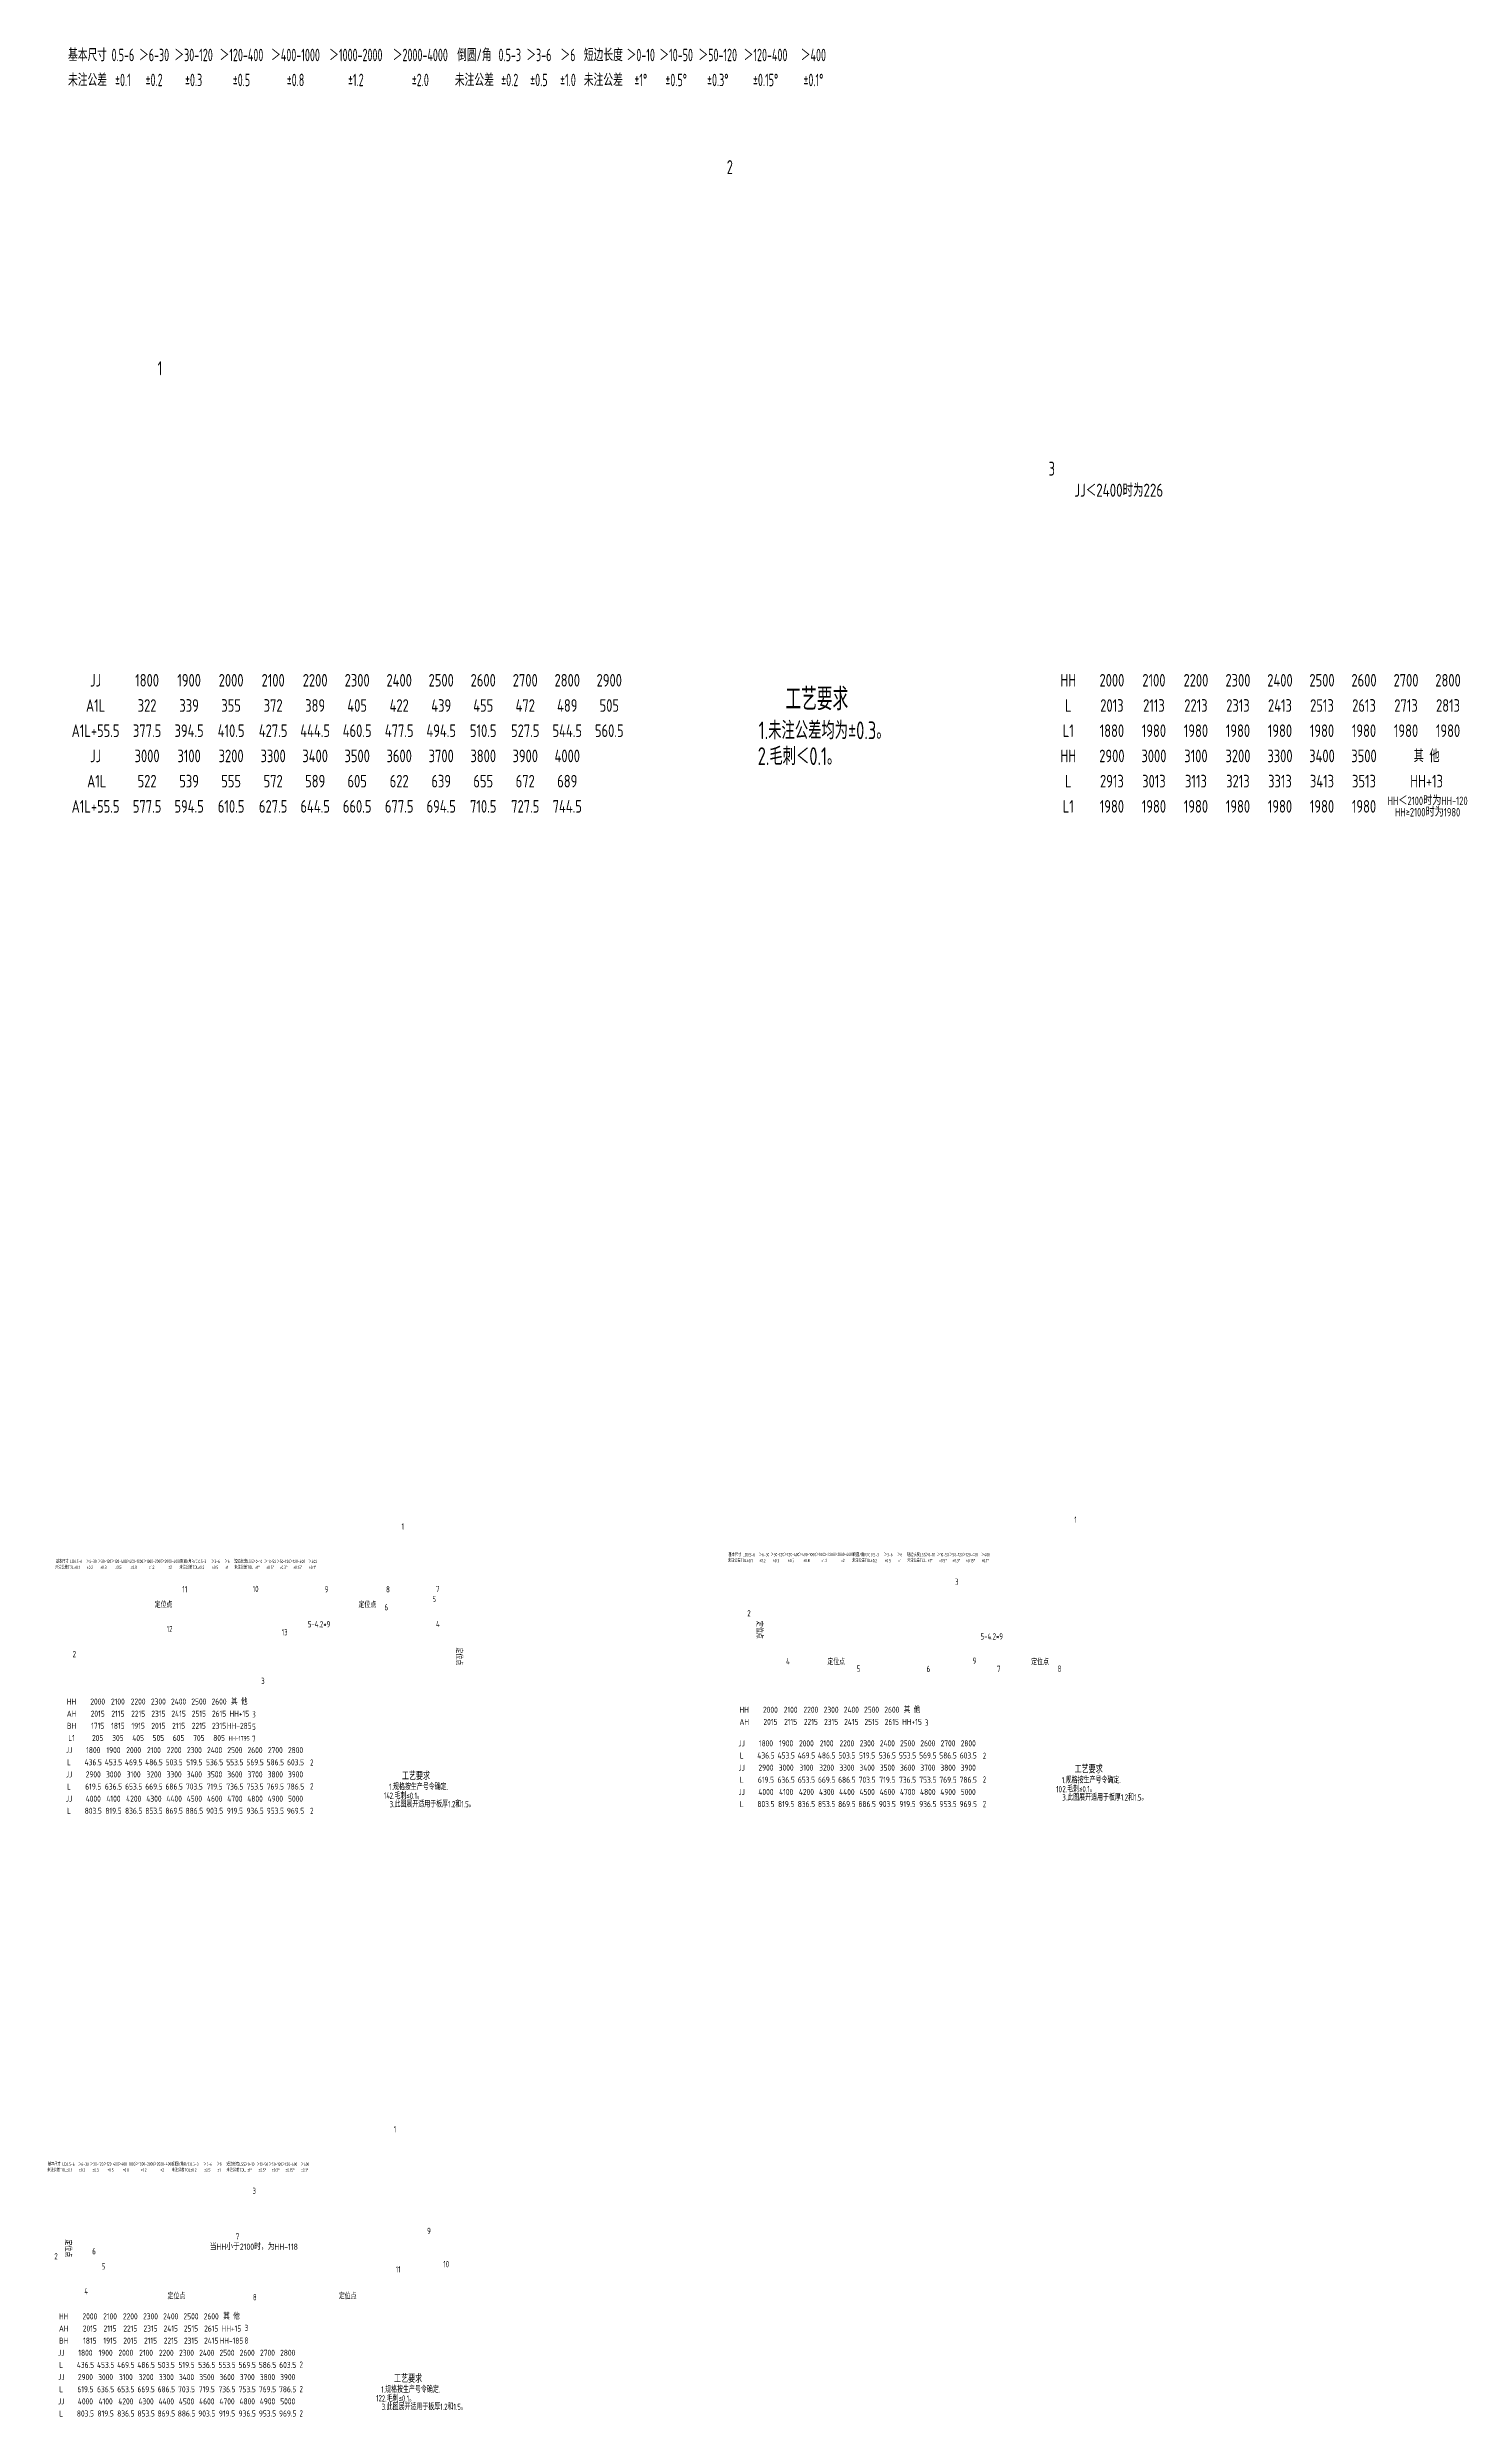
# Model space of a CAD drawing. Header units: inches. Extents: x 14216 to 120088, y -28810 to 23559.
# Drawn here: x 57208 to 60242, y 14715 to 19789 of the extents above; entities that cross this region are included whole.
import ezdxf
from ezdxf.enums import TextEntityAlignment as Align

# ---------------------------------------------------------------- set-up
doc = ezdxf.new("R2010")
doc.units = ezdxf.units.IN
doc.header["$LTSCALE"] = 0.3
doc.header["$MEASUREMENT"] = 0
for name, color, linetype in [('2', 2, 'Continuous'), ('2细实线', 2, 'Continuous'), ('6', 3, 'Continuous'), ('7', 4, 'Continuous')]:
    doc.layers.add(name, color=color, linetype=linetype)
doc.layers.add('粗实线', color=7, linetype='Continuous', lineweight=30)
doc.styles.add('HZ', font='isocp2.shx', dxfattribs={"width": 0.7, "bigfont": 'hztxt.shx'})

msp = doc.modelspace()

# ---------------------------------------------------------------- texts
at = {"layer": '2', "color": 4, "style": 'HZ', "width": 0.7}
for s, height, p in [('2', 30, (58663.4, 19517.1)), ('1', 30, (57444.4, 19086.4)), ('3', 30, (59352.9, 18871.6)), ('12', 13.5, (57463.6, 16395.2)), ('14', 13.5, (57929, 16038.6)), ('3', 13.5, (57647.4, 15192.1)), ('9', 13.5, (58021.5, 15106.3)), ('6', 13.5, (57304.1, 15062.8)), ('7', 13.5, (57611.6, 15094.1)), ('2', 13.5, (57223, 15052.1)), ('5', 13.5, (57324.5, 15030.6)), ('11', 13.5, (57954.2, 15024)), ('10', 13.5, (58056, 15035.3)), ('4', 13.5, (57287.3, 14977.3)), ('8', 13.5, (57648.4, 14964.5)), ('8', 13.5, (57630.4, 14871.7)), ('3', 13.5, (57630.8, 14898.6)), ('2', 13.5, (57748.1, 14820)), ('2', 13.5, (57748.1, 14767.6)), ('2', 13.5, (57748.1, 14715.5)), ('12', 13.5, (57912.2, 14748.1))]:
    msp.add_text(s, height=height, dxfattribs=at).set_placement(p)
at = {"layer": '2', "color": 6, "style": 'HZ', "width": 0.8}
msp.add_text('JJ＜2400时为226', height=28, dxfattribs=at).set_placement((59502.9, 18840.3), align=Align.MIDDLE_CENTER)
at = {"layer": '2', "color": 6, "style": 'HZ'}
for s, height, width, p in [('1.未注公差均为±0.3。', 38, 0.75, (58731.6, 18307.2)), ('2.毛刺＜0.1。', 38, 0.75, (58729.5, 18251.9)), ('定位点', 12.5, 0.75, (57437.8, 16447.5)), ('定位点', 12.5, 0.75, (57874.3, 16447.5)), ('定位点', 12.5, 0.75, (58878.7, 16325.3)), ('定位点', 12.5, 0.75, (59315.3, 16324.9)), ('1.规格按生产号令确定.', 13.5, 0.7, (59380.8, 16071.7)), ('1.规格按生产号令确定.', 13.5, 0.7, (57939.9, 16057.2)), ('3.此图展开适用于板厚1.2和1.5。', 13.5, 0.7, (57941, 16020.1)), ('2.毛刺≤0.1。', 13.5, 0.7, (57941.3, 16038)), ('3.此图展开适用于板厚1.2和1.5。', 13.5, 0.7, (59381.9, 16034.6)), ('2.毛刺≤0.1。', 13.5, 0.7, (59382.2, 16052.5)), ('定位点', 12.5, 0.75, (57465.5, 14967)), ('定位点', 12.5, 0.75, (57832.3, 14967)), ('1.规格按生产号令确定.', 13.5, 0.7, (57923.1, 14766.7)), ('3.此图展开适用于板厚1.2和1.5。', 13.5, 0.7, (57924.2, 14729.6)), ('2.毛刺≤0.1。', 13.5, 0.7, (57924.5, 14747.5))]:
    msp.add_text(s, height=height, dxfattribs=dict(at, width=width)).set_placement(p)
at = {"layer": '2', "style": 'HZ', "width": 0.8}
for s, p in [('HH＜2100时为HH-120', (60164.6, 18175.2)), ('HH≥2100时为1980', (60164.6, 18150.8))]:
    msp.add_text(s, height=18.225, dxfattribs=at).set_placement(p, align=Align.MIDDLE_CENTER)
at = {"layer": '2', "color": 6, "style": 'HZ', "width": 0.75}
for p in [(58726.9, 16419.1), (58083.1, 16362.4), (57245.8, 15094.9)]:
    msp.add_text('定位点', height=12.5, rotation=270, dxfattribs=at).set_placement(p)
at = {"layer": '2', "color": 6, "ltscale": 50, "style": 'HZ', "width": 0.8}
msp.add_text('当HH小于2100时，为HH-118', height=13.5, dxfattribs=at).set_placement((57650.2, 15079.2), align=Align.MIDDLE_CENTER)
at = {"layer": '2', "color": 6, "ltscale": 50, "char_height": 13.5, "attachment_point": 5, "style": 'HZ'}
for insert in [(57789.9, 16412.2), (59230.9, 16386.1)]:
    msp.add_mtext('\\A1;5-4.2*9', dxfattribs=dict(at, insert=insert))
at = {"layer": '2细实线', "linetype": 'ByBlock', "style": 'HZ', "width": 0.65}
for s, p in [('基本尺寸', (57294, 19772.3)), ('0.5-6', (57369.8, 19772.3)), ('＞6-30', (57436.6, 19772.3)), ('＞30-120', (57521.2, 19772.3)), ('＞120-400', (57623.7, 19772.3)), ('＞400-1000', (57739.5, 19772.3)), ('＞1000-2000', (57868.7, 19772.3)), ('＞2000-4000', (58006.8, 19772.3)), ('倒圆/角', (58122.6, 19772.3)), ('0.5-3', (58198.4, 19772.3)), ('＞3-6', (58260.8, 19772.3)), ('＞6', (58323.1, 19772.3)), ('短边长度', (58398.9, 19772.3)), ('＞0-10', (58479, 19772.3)), ('＞10-50', (58554.8, 19772.3)), ('＞50-120', (58643.9, 19772.3)), ('＞120-400', (58746.3, 19772.3)), ('＞400', (58848.8, 19772.3)), ('未注公差', (57294, 19718.8)), ('未注公差', (58122.6, 19718.8)), ('未注公差', (58398.9, 19718.8)), ('%%p0.1', (57369.8, 19718.8)), ('%%p0.2', (57436.6, 19718.8)), ('%%p0.3', (57521.2, 19718.8)), ('%%p0.5', (57623.7, 19718.8)), ('%%p0.8', (57739.5, 19718.8)), ('%%p1.2', (57868.7, 19718.8)), ('%%p2.0', (58006.8, 19718.8)), ('%%p0.2', (58198.4, 19718.8)), ('%%p0.5', (58260.8, 19718.8)), ('%%p1.0', (58323.1, 19718.8)), ('%%p1%%d', (58479, 19718.8)), ('%%p0.5%%d', (58554.8, 19718.8)), ('%%p0.3%%d', (58643.9, 19718.8)), ('%%p0.15%%d', (58746.3, 19718.8)), ('%%p0.1%%d', (58848.8, 19718.8))]:
    msp.add_text(s, height=26.73, dxfattribs=at).set_placement(p, align=Align.MIDDLE_CENTER)
at = {"layer": '2细实线', "style": 'HZ', "width": 0.8}
for s, height, p in [('JJ', 27, (57311.3, 18433.4)), ('1800', 27, (57421.6, 18433.4)), ('1900', 27, (57511.6, 18433.4)), ('2000', 27, (57601.6, 18433.4)), ('2100', 27, (57691.6, 18433.4)), ('2200', 27, (57781.6, 18433.4)), ('2300', 27, (57871.6, 18433.4)), ('2400', 27, (57961.6, 18433.4)), ('2500', 27, (58051.6, 18433.4)), ('2600', 27, (58141.6, 18433.4)), ('2700', 27, (58231.6, 18433.4)), ('2800', 27, (58321.6, 18433.4)), ('2900', 27, (58411.6, 18433.4)), ('HH', 27, (59394.8, 18433.4)), ('2000', 27, (59488.2, 18433.4)), ('2100', 27, (59578.2, 18433.4)), ('2200', 27, (59668.2, 18433.4)), ('2300', 27, (59758.2, 18433.4)), ('2400', 27, (59848.2, 18433.4)), ('2500', 27, (59938.2, 18433.4)), ('2600', 27, (60028.2, 18433.4)), ('2700', 27, (60118.2, 18433.4)), ('2800', 27, (60208.2, 18433.4)), ('A1L', 27, (57311.3, 18379.4)), ('322', 27, (57421.6, 18379.4)), ('339', 27, (57511.6, 18379.4)), ('355', 27, (57601.6, 18379.4)), ('372', 27, (57691.6, 18379.4)), ('389', 27, (57781.6, 18379.4)), ('405', 27, (57871.6, 18379.4)), ('422', 27, (57961.6, 18379.4)), ('439', 27, (58051.6, 18379.4)), ('455', 27, (58141.6, 18379.4)), ('472', 27, (58231.6, 18379.4)), ('489', 27, (58321.6, 18379.4)), ('505', 27, (58411.6, 18379.4)), ('L', 27, (59394.8, 18379.4)), ('2013', 27, (59488.2, 18379.4)), ('2113', 27, (59578.2, 18379.4)), ('2213', 27, (59668.2, 18379.4)), ('2313', 27, (59758.2, 18379.4)), ('2413', 27, (59848.2, 18379.4)), ('2513', 27, (59938.2, 18379.4)), ('2613', 27, (60028.2, 18379.4)), ('2713', 27, (60118.2, 18379.4)), ('2813', 27, (60208.2, 18379.4)), ('A1L+55.5', 27, (57311.3, 18325.4)), ('377.5', 27, (57421.6, 18325.4)), ('394.5', 27, (57511.6, 18325.4)), ('410.5', 27, (57601.6, 18325.4)), ('427.5', 27, (57691.6, 18325.4)), ('444.5', 27, (57781.6, 18325.4)), ('460.5', 27, (57871.6, 18325.4)), ('477.5', 27, (57961.6, 18325.4)), ('494.5', 27, (58051.6, 18325.4)), ('510.5', 27, (58141.6, 18325.4)), ('527.5', 27, (58231.6, 18325.4)), ('544.5', 27, (58321.6, 18325.4)), ('560.5', 27, (58411.6, 18325.4)), ('L1', 27, (59394.8, 18325.4)), ('1880', 27, (59488.2, 18325.4)), ('1980', 27, (59578.2, 18325.4)), ('1980', 27, (59668.2, 18325.4)), ('1980', 27, (59758.2, 18325.4)), ('1980', 27, (59848.2, 18325.4)), ('1980', 27, (59938.2, 18325.4)), ('1980', 27, (60028.2, 18325.4)), ('1980', 27, (60118.2, 18325.4)), ('1980', 27, (60208.2, 18325.4)), ('JJ', 27, (57311.3, 18271.4)), ('3000', 27, (57421.6, 18271.4)), ('3100', 27, (57511.6, 18271.4)), ('3200', 27, (57601.6, 18271.4)), ('3300', 27, (57691.6, 18271.4)), ('3400', 27, (57781.6, 18271.4)), ('3500', 27, (57871.6, 18271.4)), ('3600', 27, (57961.6, 18271.4)), ('3700', 27, (58051.6, 18271.4)), ('3800', 27, (58141.6, 18271.4)), ('3900', 27, (58231.6, 18271.4)), ('4000', 27, (58321.6, 18271.4)), ('HH', 27, (59394.8, 18271.4)), ('2900', 27, (59488.2, 18271.4)), ('3000', 27, (59578.2, 18271.4)), ('3100', 27, (59668.2, 18271.4)), ('3200', 27, (59758.2, 18271.4)), ('3300', 27, (59848.2, 18271.4)), ('3400', 27, (59938.2, 18271.4)), ('3500', 27, (60028.2, 18271.4)), ('其 他', 27, (60162.3, 18271.4)), ('A1L', 27, (57313.7, 18217.4)), ('522', 27, (57421.6, 18217.4)), ('539', 27, (57511.6, 18217.4)), ('555', 27, (57601.6, 18217.4)), ('572', 27, (57691.6, 18217.4)), ('589', 27, (57781.6, 18217.4)), ('605', 27, (57871.6, 18217.4)), ('622', 27, (57961.6, 18217.4)), ('639', 27, (58051.6, 18217.4)), ('655', 27, (58141.6, 18217.4)), ('672', 27, (58231.6, 18217.4)), ('689', 27, (58321.6, 18217.4)), ('L', 27, (59394.8, 18217.4)), ('2913', 27, (59488.2, 18217.4)), ('3013', 27, (59578.2, 18217.4)), ('3113', 27, (59668.2, 18217.4)), ('3213', 27, (59758.2, 18217.4)), ('3313', 27, (59848.2, 18217.4)), ('3413', 27, (59938.2, 18217.4)), ('3513', 27, (60028.2, 18217.4)), ('HH+13', 27, (60162.3, 18217.4)), ('A1L+55.5', 27, (57311.3, 18163.4)), ('577.5', 27, (57421.6, 18163.4)), ('594.5', 27, (57511.6, 18163.4)), ('610.5', 27, (57601.6, 18163.4)), ('627.5', 27, (57691.6, 18163.4)), ('644.5', 27, (57781.6, 18163.4)), ('660.5', 27, (57871.6, 18163.4)), ('677.5', 27, (57961.6, 18163.4)), ('694.5', 27, (58051.6, 18163.4)), ('710.5', 27, (58141.6, 18163.4)), ('727.5', 27, (58231.6, 18163.4)), ('744.5', 27, (58321.6, 18163.4)), ('L1', 27, (59394.8, 18163.4)), ('1980', 27, (59488.2, 18163.4)), ('1980', 27, (59578.2, 18163.4)), ('1980', 27, (59668.2, 18163.4)), ('1980', 27, (59758.2, 18163.4)), ('1980', 27, (59848.2, 18163.4)), ('1980', 27, (59938.2, 18163.4)), ('1980', 27, (60028.2, 18163.4)), ('HH', 13, (57259.8, 16246.6)), ('2000', 13, (57315.8, 16246.6)), ('2100', 13, (57359.1, 16246.6)), ('2200', 13, (57402.5, 16246.6)), ('2300', 13, (57445.8, 16246.6)), ('2400', 13, (57489.1, 16246.6)), ('2500', 13, (57532.5, 16246.6)), ('2600', 13, (57575.8, 16246.6)), ('其 他', 13, (57619.1, 16246.6)), ('HH', 13, (58700.7, 16229)), ('2000', 13, (58756.8, 16229)), ('2100', 13, (58800.1, 16229)), ('2200', 13, (58843.4, 16229)), ('2300', 13, (58886.8, 16229)), ('2400', 13, (58930.1, 16229)), ('2500', 13, (58973.4, 16229)), ('2600', 13, (59016.8, 16229)), ('其 他', 13, (59060.1, 16229)), ('AH', 13, (57259.8, 16220.6)), ('BH', 13, (57259.8, 16194.6)), ('2015', 13, (57315.8, 16220.6)), ('1715', 13, (57315.8, 16194.6)), ('1815', 13, (57359.1, 16194.6)), ('2115', 13, (57359.1, 16220.6)), ('2215', 13, (57402.5, 16220.6)), ('1915', 13, (57402.5, 16194.6)), ('2315', 13, (57445.8, 16220.6)), ('2015', 13, (57445.8, 16194.6)), ('2415', 13, (57489.1, 16220.6)), ('2115', 13, (57489.1, 16194.6)), ('2515', 13, (57532.5, 16220.6)), ('2215', 13, (57532.5, 16194.6)), ('2615', 13, (57575.8, 16220.6)), ('2315', 13, (57575.8, 16194.6)), ('HH-285', 13, (57619.1, 16194.6)), ('HH+15', 13, (57619.1, 16220.6)), ('AH', 13, (58700.7, 16203)), ('2015', 13, (58756.8, 16203)), ('2115', 13, (58800.1, 16203)), ('2215', 13, (58843.4, 16203)), ('2315', 13, (58886.8, 16203)), ('2415', 13, (58930.1, 16203)), ('2515', 13, (58973.4, 16203)), ('2615', 13, (59016.8, 16203)), ('HH+15', 13, (59060.1, 16203)), ('JJ', 13, (57254.3, 16142.6)), ('L1', 13, (57259.8, 16168.6)), ('1800', 13, (57306.3, 16142.6)), ('205', 13, (57315.8, 16168.6)), ('1900', 13, (57349.6, 16142.6)), ('305', 13, (57359.1, 16168.6)), ('2000', 13, (57392.9, 16142.6)), ('405', 13, (57402.5, 16168.6)), ('2100', 13, (57436.3, 16142.6)), ('505', 13, (57445.8, 16168.6)), ('2200', 13, (57479.6, 16142.6)), ('605', 13, (57489.1, 16168.6)), ('2300', 13, (57522.9, 16142.6)), ('705', 13, (57532.5, 16168.6)), ('2400', 13, (57566.3, 16142.6)), ('805', 13, (57575.8, 16168.6)), ('2500', 13, (57609.6, 16142.6)), ('HH-1795', 10, (57618.8, 16167.7)), ('2600', 13, (57652.9, 16142.6)), ('2700', 13, (57696.3, 16142.6)), ('2800', 13, (57739.6, 16142.6)), ('JJ', 13, (58695.2, 16157.1)), ('L', 13, (58695.2, 16131.1)), ('436.5', 13, (58747.2, 16131.1)), ('1800', 13, (58747.2, 16157.1)), ('453.5', 13, (58790.5, 16131.1)), ('1900', 13, (58790.5, 16157.1)), ('469.5', 13, (58833.9, 16131.1)), ('2000', 13, (58833.9, 16157.1)), ('486.5', 13, (58877.2, 16131.1)), ('2100', 13, (58877.2, 16157.1)), ('503.5', 13, (58920.5, 16131.1)), ('2200', 13, (58920.5, 16157.1)), ('519.5', 13, (58963.9, 16131.1)), ('2300', 13, (58963.9, 16157.1)), ('536.5', 13, (59007.2, 16131.1)), ('2400', 13, (59007.2, 16157.1)), ('553.5', 13, (59050.5, 16131.1)), ('2500', 13, (59050.5, 16157.1)), ('569.5', 13, (59093.9, 16131.1)), ('2600', 13, (59093.9, 16157.1)), ('586.5', 13, (59137.2, 16131.1)), ('2700', 13, (59137.2, 16157.1)), ('603.5', 13, (59180.5, 16131.1)), ('2800', 13, (59180.5, 16157.1)), ('JJ', 13, (57254.3, 16090.6)), ('L', 13, (57254.3, 16116.6)), ('436.5', 13, (57306.3, 16116.6)), ('2900', 13, (57306.3, 16090.6)), ('453.5', 13, (57349.6, 16116.6)), ('3000', 13, (57349.6, 16090.6)), ('469.5', 13, (57392.9, 16116.6)), ('3100', 13, (57392.9, 16090.6)), ('486.5', 13, (57436.3, 16116.6)), ('3200', 13, (57436.3, 16090.6)), ('503.5', 13, (57479.6, 16116.6)), ('3300', 13, (57479.6, 16090.6)), ('519.5', 13, (57522.9, 16116.6)), ('3400', 13, (57522.9, 16090.6)), ('536.5', 13, (57566.3, 16116.6)), ('3500', 13, (57566.3, 16090.6)), ('553.5', 13, (57609.6, 16116.6)), ('3600', 13, (57609.6, 16090.6)), ('569.5', 13, (57652.9, 16116.6)), ('3700', 13, (57652.9, 16090.6)), ('586.5', 13, (57696.3, 16116.6)), ('3800', 13, (57696.3, 16090.6)), ('603.5', 13, (57739.6, 16116.6)), ('3900', 13, (57739.6, 16090.6)), ('JJ', 13, (58695.2, 16105.1)), ('L', 13, (58695.2, 16079.1)), ('619.5', 13, (58747.2, 16079.1)), ('2900', 13, (58747.2, 16105.1)), ('636.5', 13, (58790.5, 16079.1)), ('3000', 13, (58790.5, 16105.1)), ('653.5', 13, (58833.9, 16079.1)), ('3100', 13, (58833.9, 16105.1)), ('669.5', 13, (58877.2, 16079.1)), ('3200', 13, (58877.2, 16105.1)), ('686.5', 13, (58920.5, 16079.1)), ('3300', 13, (58920.5, 16105.1)), ('703.5', 13, (58963.9, 16079.1)), ('3400', 13, (58963.9, 16105.1)), ('719.5', 13, (59007.2, 16079.1)), ('3500', 13, (59007.2, 16105.1)), ('736.5', 13, (59050.5, 16079.1)), ('3600', 13, (59050.5, 16105.1)), ('753.5', 13, (59093.9, 16079.1)), ('3700', 13, (59093.9, 16105.1)), ('769.5', 13, (59137.2, 16079.1)), ('3800', 13, (59137.2, 16105.1)), ('786.5', 13, (59180.5, 16079.1)), ('3900', 13, (59180.5, 16105.1)), ('JJ', 13, (57254.3, 16038.6)), ('L', 13, (57254.3, 16064.6)), ('619.5', 13, (57306.3, 16064.6)), ('4000', 13, (57306.3, 16038.6)), ('636.5', 13, (57349.6, 16064.6)), ('4100', 13, (57349.6, 16038.6)), ('653.5', 13, (57392.9, 16064.6)), ('4200', 13, (57392.9, 16038.6)), ('669.5', 13, (57436.3, 16064.6)), ('4300', 13, (57436.3, 16038.6)), ('686.5', 13, (57479.6, 16064.6)), ('4400', 13, (57479.6, 16038.6)), ('703.5', 13, (57522.9, 16064.6)), ('4500', 13, (57522.9, 16038.6)), ('719.5', 13, (57566.3, 16064.6)), ('4600', 13, (57566.3, 16038.6)), ('736.5', 13, (57609.6, 16064.6)), ('4700', 13, (57609.6, 16038.6)), ('753.5', 13, (57652.9, 16064.6)), ('4800', 13, (57652.9, 16038.6)), ('769.5', 13, (57696.3, 16064.6)), ('4900', 13, (57696.3, 16038.6)), ('786.5', 13, (57739.6, 16064.6)), ('5000', 13, (57739.6, 16038.6)), ('JJ', 13, (58695.2, 16053.1)), ('L', 13, (58695.2, 16027.1)), ('803.5', 13, (58747.2, 16027.1)), ('4000', 13, (58747.2, 16053.1)), ('819.5', 13, (58790.5, 16027.1)), ('4100', 13, (58790.5, 16053.1)), ('836.5', 13, (58833.9, 16027.1)), ('4200', 13, (58833.9, 16053.1)), ('853.5', 13, (58877.2, 16027.1)), ('4300', 13, (58877.2, 16053.1)), ('869.5', 13, (58920.5, 16027.1)), ('4400', 13, (58920.5, 16053.1)), ('886.5', 13, (58963.9, 16027.1)), ('4500', 13, (58963.9, 16053.1)), ('903.5', 13, (59007.2, 16027.1)), ('4600', 13, (59007.2, 16053.1)), ('919.5', 13, (59050.5, 16027.1)), ('4700', 13, (59050.5, 16053.1)), ('936.5', 13, (59093.9, 16027.1)), ('4800', 13, (59093.9, 16053.1)), ('953.5', 13, (59137.2, 16027.1)), ('4900', 13, (59137.2, 16053.1)), ('969.5', 13, (59180.5, 16027.1)), ('5000', 13, (59180.5, 16053.1)), ('L', 13, (57254.3, 16012.6)), ('803.5', 13, (57306.3, 16012.6)), ('819.5', 13, (57349.6, 16012.6)), ('836.5', 13, (57392.9, 16012.6)), ('853.5', 13, (57436.3, 16012.6)), ('869.5', 13, (57479.6, 16012.6)), ('886.5', 13, (57522.9, 16012.6)), ('903.5', 13, (57566.3, 16012.6)), ('919.5', 13, (57609.6, 16012.6)), ('936.5', 13, (57652.9, 16012.6)), ('953.5', 13, (57696.3, 16012.6)), ('969.5', 13, (57739.6, 16012.6)), ('HH', 13, (57243, 14930.1)), ('2000', 13, (57299, 14930.1)), ('2100', 13, (57342.3, 14930.1)), ('2200', 13, (57385.7, 14930.1)), ('2300', 13, (57429, 14930.1)), ('2400', 13, (57472.3, 14930.1)), ('2500', 13, (57515.7, 14930.1)), ('2600', 13, (57559, 14930.1)), ('其 他', 13, (57602.3, 14930.1)), ('AH', 13, (57243, 14904.1)), ('BH', 13, (57243, 14878.1)), ('2015', 13, (57299, 14904.1)), ('1815', 13, (57299, 14878.1)), ('1915', 13, (57342.3, 14878.1)), ('2115', 13, (57342.3, 14904.1)), ('2215', 13, (57385.7, 14904.1)), ('2015', 13, (57385.7, 14878.1)), ('2315', 13, (57429, 14904.1)), ('2115', 13, (57429, 14878.1)), ('2415', 13, (57472.3, 14904.1)), ('2215', 13, (57472.3, 14878.1)), ('2515', 13, (57515.7, 14904.1)), ('2315', 13, (57515.7, 14878.1)), ('2415', 13, (57559, 14878.1)), ('2615', 13, (57559, 14904.1)), ('HH-185', 13, (57602.3, 14878.1)), ('HH+15', 13, (57602.3, 14904.1)), ('JJ', 13, (57237.5, 14852.1)), ('L', 13, (57237.5, 14826.1)), ('436.5', 13, (57289.5, 14826.1)), ('1800', 13, (57289.5, 14852.1)), ('453.5', 13, (57332.8, 14826.1)), ('1900', 13, (57332.8, 14852.1)), ('469.5', 13, (57376.1, 14826.1)), ('2000', 13, (57376.1, 14852.1)), ('486.5', 13, (57419.5, 14826.1)), ('2100', 13, (57419.5, 14852.1)), ('503.5', 13, (57462.8, 14826.1)), ('2200', 13, (57462.8, 14852.1)), ('519.5', 13, (57506.1, 14826.1)), ('2300', 13, (57506.1, 14852.1)), ('536.5', 13, (57549.5, 14826.1)), ('2400', 13, (57549.5, 14852.1)), ('553.5', 13, (57592.8, 14826.1)), ('2500', 13, (57592.8, 14852.1)), ('569.5', 13, (57636.1, 14826.1)), ('2600', 13, (57636.1, 14852.1)), ('586.5', 13, (57679.5, 14826.1)), ('2700', 13, (57679.5, 14852.1)), ('603.5', 13, (57722.8, 14826.1)), ('2800', 13, (57722.8, 14852.1)), ('JJ', 13, (57237.5, 14800.1)), ('L', 13, (57237.5, 14774.1)), ('619.5', 13, (57289.5, 14774.1)), ('2900', 13, (57289.5, 14800.1)), ('636.5', 13, (57332.8, 14774.1)), ('3000', 13, (57332.8, 14800.1)), ('653.5', 13, (57376.1, 14774.1)), ('3100', 13, (57376.1, 14800.1)), ('669.5', 13, (57419.5, 14774.1)), ('3200', 13, (57419.5, 14800.1)), ('686.5', 13, (57462.8, 14774.1)), ('3300', 13, (57462.8, 14800.1)), ('703.5', 13, (57506.1, 14774.1)), ('3400', 13, (57506.1, 14800.1)), ('719.5', 13, (57549.5, 14774.1)), ('3500', 13, (57549.5, 14800.1)), ('736.5', 13, (57592.8, 14774.1)), ('3600', 13, (57592.8, 14800.1)), ('753.5', 13, (57636.1, 14774.1)), ('3700', 13, (57636.1, 14800.1)), ('769.5', 13, (57679.5, 14774.1)), ('3800', 13, (57679.5, 14800.1)), ('786.5', 13, (57722.8, 14774.1)), ('3900', 13, (57722.8, 14800.1)), ('JJ', 13, (57237.5, 14748.1)), ('L', 13, (57237.5, 14722.1)), ('803.5', 13, (57289.5, 14722.1)), ('4000', 13, (57289.5, 14748.1)), ('819.5', 13, (57332.8, 14722.1)), ('4100', 13, (57332.8, 14748.1)), ('836.5', 13, (57376.1, 14722.1)), ('4200', 13, (57376.1, 14748.1)), ('853.5', 13, (57419.5, 14722.1)), ('4300', 13, (57419.5, 14748.1)), ('869.5', 13, (57462.8, 14722.1)), ('4400', 13, (57462.8, 14748.1)), ('886.5', 13, (57506.1, 14722.1)), ('4500', 13, (57506.1, 14748.1)), ('903.5', 13, (57549.5, 14722.1)), ('4600', 13, (57549.5, 14748.1)), ('919.5', 13, (57592.8, 14722.1)), ('4700', 13, (57592.8, 14748.1)), ('936.5', 13, (57636.1, 14722.1)), ('4800', 13, (57636.1, 14748.1)), ('953.5', 13, (57679.5, 14722.1)), ('4900', 13, (57679.5, 14748.1)), ('969.5', 13, (57722.8, 14722.1)), ('5000', 13, (57722.8, 14748.1))]:
    msp.add_text(s, height=height, dxfattribs=at).set_placement(p, align=Align.MIDDLE_CENTER)
at = {"layer": '6', "color": 2, "style": 'HZ', "width": 0.7}
for s, p in [('未注公差TOL.', (57224.6, 16530.7)), ('基本尺寸 LD.', (57226, 16543.1)), ('0.5-6', (57265.6, 16543)), ('＞6-30', (57291, 16543)), ('＞30-120', (57316, 16543.2)), ('＞120-400', (57344.8, 16543.3)), ('＞400-1000', (57376.6, 16543.3)), ('＞1000-2000', (57413.3, 16543.4)), ('＞2000-4000', (57452.3, 16543.5)), ('未注公差TOL.', (57491, 16530.7)), ('倒圆/角R/C', (57492.4, 16543.1)), ('0.5-3', (57531.1, 16543)), ('＞3-6', (57559, 16543)), ('＞6', (57587.5, 16543.2)), ('短边长度LSS.', (57608.5, 16543.1)), ('未注公差TOL.', (57608.5, 16530.7)), ('＞0-10', (57647.3, 16543)), ('＞10-50', (57672.8, 16543)), ('＞50-120', (57698.8, 16543)), ('＞120-400', (57727.2, 16543)), ('＞400', (57767.1, 16543)), ('未注公差TOL.', (58665.6, 16545.2)), ('基本尺寸 LD.', (58667, 16557.6)), ('0.5-6', (58706.5, 16557.5)), ('%%P0.1', (58706.5, 16544.9)), ('＞6-30', (58732, 16557.5)), ('%%P0.2', (58733.5, 16544.9)), ('＞30-120', (58757, 16557.7)), ('%%P0.3', (58762.3, 16544.9)), ('＞120-400', (58785.7, 16557.8)), ('%%P0.5', (58794.3, 16545)), ('＞400-1000', (58817.5, 16557.8)), ('%%P0.8', (58827.2, 16545)), ('＞1000-2000', (58854.2, 16557.9)), ('%%P1.2', (58866, 16545.1)), ('＞2000-4000', (58893.3, 16558)), ('%%P2', (58908.1, 16545.1)), ('未注公差TOL.', (58931.9, 16545.2)), ('倒圆/角R/C', (58933.4, 16557.6)), ('0.5-3', (58972, 16557.5)), ('%%P0.2', (58972, 16544.9)), ('＞3-6', (59000, 16557.5)), ('%%P0.5', (59001.6, 16544.9)), ('＞6', (59028.5, 16557.7)), ('%%P1', (59030.2, 16544.9)), ('短边长度LSS.', (59049.5, 16557.6)), ('未注公差TOL.', (59049.5, 16545.2)), ('＞0-10', (59088.3, 16557.5)), ('%%P1%%D', (59094, 16544.9)), ('＞10-50', (59113.7, 16557.5)), ('%%P0.5%%D', (59118, 16544.9)), ('＞50-120', (59139.8, 16557.5)), ('%%P0.3%%D', (59146.7, 16544.9)), ('＞120-400', (59168.2, 16557.5)), ('%%P0.15%%D', (59175.8, 16544.9)), ('＞400', (59208.1, 16557.5)), ('%%P0.1%%D', (59209.2, 16544.9)), ('%%P0.1', (57265.6, 16530.4)), ('%%P0.2', (57292.6, 16530.4)), ('%%P0.3', (57321.4, 16530.4)), ('%%P0.5', (57353.3, 16530.5)), ('%%P0.8', (57386.2, 16530.5)), ('%%P1.2', (57425.1, 16530.5)), ('%%P2', (57467.1, 16530.6)), ('%%P0.2', (57531.1, 16530.4)), ('%%P0.5', (57560.7, 16530.4)), ('%%P1', (57589.3, 16530.4)), ('%%P1%%D', (57653.1, 16530.4)), ('%%P0.5%%D', (57677.1, 16530.4)), ('%%P0.3%%D', (57705.8, 16530.4)), ('%%P0.15%%D', (57734.8, 16530.4)), ('%%P0.1%%D', (57768.3, 16530.4)), ('未注公差TOL.', (57207.8, 15240.2)), ('基本尺寸 LD.', (57209.2, 15252.6)), ('0.5-6', (57248.8, 15252.4)), ('%%P0.1', (57248.8, 15239.8)), ('＞6-30', (57274.2, 15252.4)), ('%%P0.2', (57275.8, 15239.8)), ('＞30-120', (57299.2, 15252.7)), ('%%P0.3', (57304.6, 15239.8)), ('＞120-400', (57328, 15252.8)), ('%%P0.5', (57336.5, 15239.9)), ('＞400-1000', (57359.8, 15252.8)), ('%%P0.8', (57369.4, 15239.9)), ('＞1000-2000', (57396.5, 15252.9)), ('%%P1.2', (57408.3, 15240)), ('＞2000-4000', (57435.5, 15252.9)), ('%%P2', (57450.3, 15240.1)), ('未注公差TOL.', (57474.2, 15240.2)), ('倒圆/角R/C', (57475.6, 15252.6)), ('0.5-3', (57514.3, 15252.4)), ('%%P0.2', (57514.3, 15239.8)), ('＞3-6', (57542.2, 15252.4)), ('%%P0.5', (57543.9, 15239.8)), ('＞6', (57570.7, 15252.7)), ('%%P1', (57572.5, 15239.8)), ('短边长度LSS.', (57591.7, 15252.6)), ('未注公差TOL.', (57591.7, 15240.2)), ('＞0-10', (57630.5, 15252.4)), ('%%P1%%D', (57636.3, 15239.8)), ('＞10-50', (57656, 15252.4)), ('%%P0.5%%D', (57660.3, 15239.8)), ('＞50-120', (57682, 15252.4)), ('%%P0.3%%D', (57689, 15239.8)), ('＞120-400', (57710.4, 15252.4)), ('%%P0.15%%D', (57718, 15239.8)), ('＞400', (57750.3, 15252.4)), ('%%P0.1%%D', (57751.5, 15239.8))]:
    msp.add_text(s, height=7.2, dxfattribs=at).set_placement(p)
at = {"layer": '7', "style": 'HZ', "width": 0.7}
for s, p in [('1', (59407.6, 16629.2)), ('1', (57966.7, 16614.7)), ('11', (57497.1, 16480.4)), ('10', (57647.9, 16480.9)), ('9', (57802.1, 16480.3)), ('8', (57933.6, 16480.2)), ('7', (58040.4, 16480.8)), ('3', (59152.2, 16496.5)), ('6', (57930.2, 16441.8)), ('5', (58032.7, 16459.4)), ('2', (58707.2, 16428.9)), ('13', (57709.9, 16388.3)), ('4', (58040.5, 16405.9)), ('2', (57262.3, 16341.4)), ('4', (58790.3, 16326)), ('9', (59189.9, 16327.4)), ('3', (57666, 16284.1)), ('5', (58941.5, 16310.3)), ('6', (59091.2, 16309.8)), ('7', (59242.1, 16309.7)), ('8', (59372, 16310.3)), ('3', (57646.8, 16212.4)), ('5', (57646.6, 16185.8)), ('3', (59087.7, 16194.7)), ('7', (57646.6, 16159.9)), ('2', (59211.7, 16123.7)), ('2', (57770.8, 16109.2)), ('2', (59211.7, 16072.8)), ('2', (57770.8, 16058.3)), ('2', (59211.7, 16020.4)), ('10', (59368.8, 16052.1)), ('2', (57770.8, 16005.9)), ('1', (57949.9, 15324.2))]:
    msp.add_text(s, height=13.5, dxfattribs=at).set_placement(p)
at = {"layer": '粗实线', "color": 3, "linetype": 'Continuous', "lineweight": -3, "style": 'HZ', "width": 0.7}
for height, p in [(48, (58789, 18369.2)), (16, (57967.2, 16078.7)), (16, (59408.1, 16093.2)), (16, (57950.4, 14788.2))]:
    msp.add_text('工艺要求', height=height, dxfattribs=at).set_placement(p)

doc.saveas('drawing.dxf')
